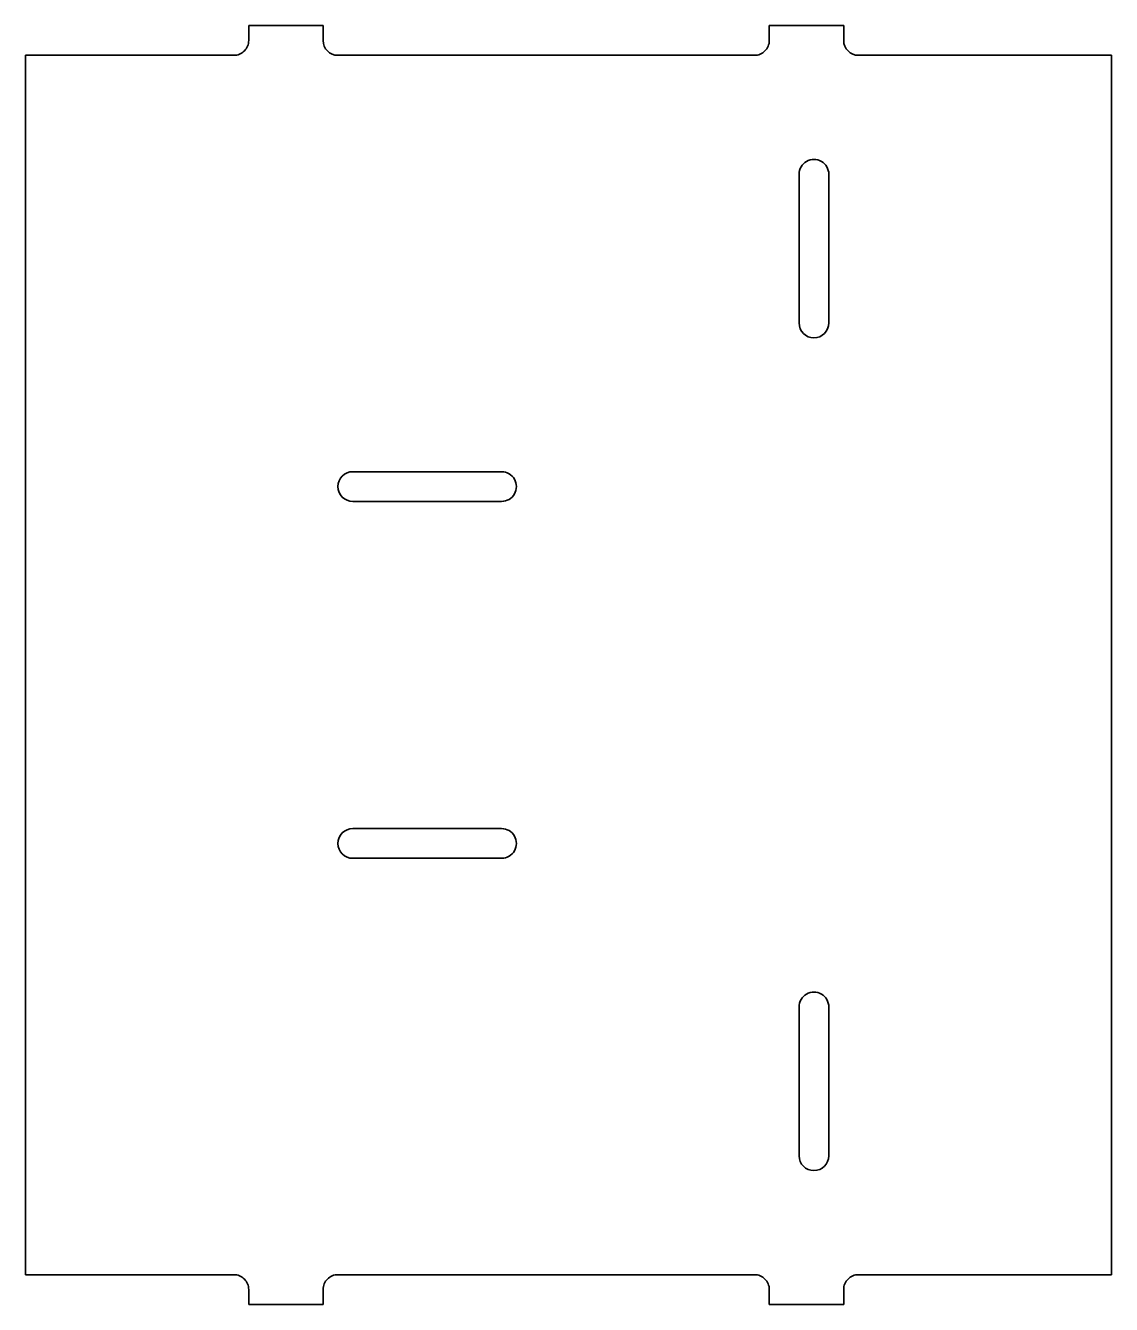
# Model space of a CAD drawing. Extents: x 45.1 to 118.1, y 97.6 to 183.6.
import ezdxf

# ---------------------------------------------------------------- set-up
doc = ezdxf.new("R2010")
doc.units = 0

msp = doc.modelspace()

# ---------------------------------------------------------------- linework, layer by layer
at = {"color": 7, "lineweight": 35}
for p, q in [((60.085739, 183.618439), (65.085739, 183.618439)), ((60.085739, 182.618439), (60.085739, 183.618439)), ((65.085739, 183.618439), (65.085739, 182.618439)), ((95.085739, 183.618439), (100.085739, 183.618439)), ((95.085739, 182.618439), (95.085739, 183.618439)), ((100.085739, 183.618439), (100.085739, 182.618439)), ((45.085739, 181.618439), (45.085739, 180.618439)), ((45.085739, 181.618439), (59.085739, 181.618439)), ((66.085739, 181.618439), (94.085739, 181.618439)), ((101.085739, 181.618439), (118.085739, 181.618439)), ((118.085739, 181.618439), (118.085739, 180.618439)), ((45.085739, 180.618439), (45.085739, 100.618439)), ((118.085739, 180.618439), (118.085739, 153.618439)), ((97.085739, 163.618439), (97.085739, 173.618439)), ((99.085739, 173.618439), (99.085739, 163.618439)), ((67.085739, 153.618439), (77.085739, 153.618439)), ((118.085739, 153.618439), (118.085739, 151.618439)), ((77.085739, 151.618439), (67.085739, 151.618439)), ((118.085739, 151.618439), (118.085739, 129.618439)), ((67.085739, 129.618439), (77.085739, 129.618439)), ((118.085739, 129.618439), (118.085739, 127.618439)), ((77.085739, 127.618439), (67.085739, 127.618439)), ((118.085739, 127.618439), (118.085739, 100.618439)), ((97.085739, 107.618439), (97.085739, 117.618439)), ((99.085739, 117.618439), (99.085739, 107.618439)), ((45.085739, 100.618439), (45.085739, 99.618439)), ((118.085739, 100.618439), (118.085739, 99.618439)), ((59.085739, 99.618439), (45.085739, 99.618439)), ((94.085739, 99.618439), (66.085739, 99.618439)), ((118.085739, 99.618439), (101.085739, 99.618439)), ((60.085739, 97.618439), (60.085739, 98.618439)), ((65.085739, 98.618439), (65.085739, 97.618439)), ((95.085739, 97.618439), (95.085739, 98.618439)), ((100.085739, 98.618439), (100.085739, 97.618439)), ((65.085739, 97.618439), (60.085739, 97.618439)), ((100.085739, 97.618439), (95.085739, 97.618439))]:
    msp.add_line(p, q, dxfattribs=at)
for centre, start, end in [((59.085739, 182.618439), 269.999997, 360), ((66.085739, 182.618439), 180.000005, 269.999997), ((94.085739, 182.618439), 269.999997, 360), ((101.085739, 182.618439), 180.000005, 269.999997), ((98.085739, 173.618439), 0, 180.000005), ((98.085739, 163.618439), 180.000005, 360), ((67.085739, 152.618439), 90.000003, 269.999997), ((77.085739, 152.618439), 269.999997, 90.000003), ((67.085739, 128.618439), 90.000003, 269.999997), ((77.085739, 128.618439), 269.999997, 90.000003), ((98.085739, 117.618439), 0, 180.000005), ((98.085739, 107.618439), 180.000005, 360), ((59.085739, 98.618439), 0, 90.000003), ((66.085739, 98.618439), 90.000003, 180.000005), ((94.085739, 98.618439), 360, 90.000003), ((101.085739, 98.618439), 90.000003, 180.000005)]:
    msp.add_arc(centre, 1, start, end, dxfattribs=at)

doc.saveas('drawing.dxf')
